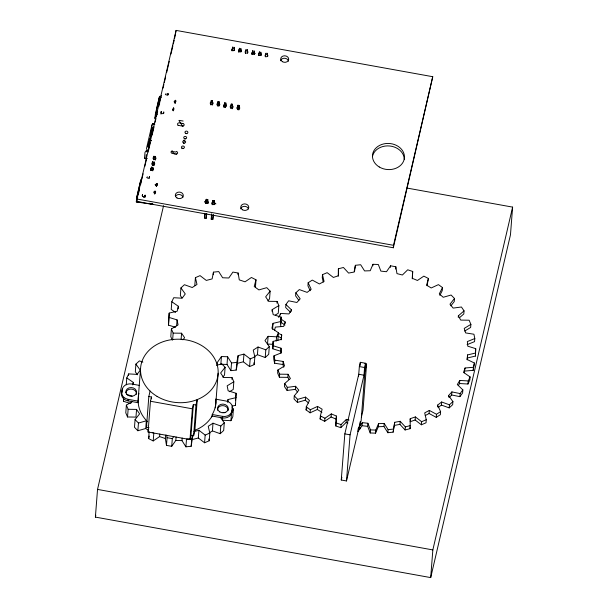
<?xml version="1.0" encoding="UTF-8"?>
<svg xmlns="http://www.w3.org/2000/svg" width="608" height="608" viewBox="0 0 608 608"><rect width="100%" height="100%" fill="white"/><g stroke="black" fill="none" stroke-linecap="round" stroke-linejoin="round"><path stroke-width="0.91" d="M130.568 403.499L123.485 401.31L123.538 397.822M152.745 170.863L152.806 167.162L152.578 170.59M154.006 165.46L154.06 161.751L153.839 165.178M155.26 160.048L155.321 156.347L155.101 159.767M175.59 327.317L168.515 325.128L169.176 313.082L177.202 311.19L178.349 306.265L171.813 301.743L173.698 297.715L182.119 298.209L185.265 293.953L180.948 287.926L184.422 284.711L192.227 287.523L196.992 284.453L195.411 277.643L200.055 275.629L206.294 280.425L212.116 278.912L213.454 272.141L218.713 271.571L222.642 277.772L228.806 278L232.91 272.08L238.146 273.03L239.278 279.885L245.047 281.816L251.423 277.476L256.006 279.817L255.413 287.508M168.515 325.128L169.176 313.082M231.884 406.174L235.456 405.331L235.478 403.59M235.456 405.331L236.117 393.285L228.152 390.815L227.156 385.814L233.822 381.771L232.058 377.614L223.63 377.492L220.613 373.023L225.12 367.308L221.745 363.85L216.486 365.347M280.942 353.119L280.774 351.272L272.81 348.81L273.114 341.369L281.147 339.477L281.702 334.902L278.434 333.328M272.81 348.81L273.114 341.369M280.676 326.58L281.139 317.102L273.174 314.632L272.179 309.632L278.852 305.588L277.088 301.424L268.66 301.31L265.643 296.841L270.142 291.126L266.768 287.668L258.886 289.917L254.212 286.505L256.006 279.817M467.157 359.799L467.385 357.975L475.41 356.083L475.714 348.65L467.757 346.18L467.332 341.567L474.795 338.557L473.936 334.233L465.614 332.918L464.216 328.411L470.888 324.368L469.125 320.211L460.697 320.089L458.371 315.826L464.048 310.87L461.434 307.002L453.158 308.089L449.981 304.198L454.48 298.482L451.106 295.024L443.224 297.274L439.288 293.869L442.48 287.569L438.436 284.628L431.201 287.972L426.618 285.16L428.412 278.472L423.829 276.131L417.453 280.47L412.368 278.342L412.703 271.464L407.717 269.792L402.397 274.998L396.963 273.615L395.831 266.752L390.594 265.802L386.483 271.723L380.874 271.115L378.305 264.488L372.97 264.29L370.211 270.735L364.58 270.932L360.658 264.731L355.399 265.301L354.054 272.072L348.589 273.068L343.429 267.482L338.398 268.797L338.238 276.176M475.41 356.083L475.714 348.65M142.508 196.164L142.546 194.537C140.516 196.696 146.399 197.813 144.727 195.799M161.166 113.027L161.204 111.401L161.029 114.16M207.609 203.042L207.776 199.53L206.211 199.318L205.914 201.62M214.267 204.242L214.426 200.731L212.861 200.518L212.663 202.054M207.313 203.558L207.776 199.53M213.963 204.759L214.426 200.731M349.083 420.067L346.37 419.376L346.134 422.454L340.807 427.66L335.821 425.988L336.399 416.039L331.314 413.904L324.938 418.251L324.695 421.321L320.112 418.98L320.348 415.902L322.141 409.214L317.566 406.402L310.323 409.754L310.088 412.824L317.323 409.48L321.906 412.292M335.821 425.988L336.399 416.039M412.254 278.836L412.467 274.535M212.367 203.528L212.428 203.004L212.374 203.771M212.359 104.325L212.549 100.639L211.31 100.434L211.174 101.369L212.397 101.756L212.177 105.222M219.017 105.526L219.199 101.84L217.968 101.635L217.831 102.57L219.047 102.957L218.834 106.423M225.667 106.727L225.857 103.041L224.626 102.836L224.086 107.327L224.626 102.836M232.324 107.928L232.514 104.242L231.276 104.036L231.139 104.971L232.355 105.359L232.142 108.824M238.974 109.128L239.164 105.442L237.933 105.237L237.789 106.172L239.012 106.56L238.8 110.025M159.433 98.496L159.554 96.277L157.464 105.146L159.684 103.884M206.743 213.416L206.12 218.386L204.6 218.112L204.85 213.575M213.4 214.616L212.77 219.587L211.25 219.313L211.554 213.864M225.492 107.624L225.857 103.041M205.033 214.1L204.6 218.112M211.751 214.366L211.25 219.313M154.827 193.929L155.017 191.087L154.5 193.884M156.613 186.261L156.803 183.426L156.286 186.223M173.478 110.793L173.675 107.958L173.151 110.747M175.264 103.124L175.454 100.29L174.846 103.064M140.57 182.818L140.752 180.302L136.671 197.615L136.321 201.947L153.163 204.394L150.67 203.444M151.468 134.345L151.65 131.898M159.281 98.846L159.41 97.166L161.204 97.516M407.071 188.077L512.612 207.115L510.469 234.802L430.7 577.6L95.388 517.104L97.531 489.417L163.544 205.755M138.936 393.3A38.859 31.707 4.4 0 0 138.343 401.181L138.221 402.716L128.022 400.877A8.003 6.536 4.4 0 1 121.653 393.072L122.368 388.976A8.003 6.536 4.4 0 1 131.716 384.005L139.126 385.343M136.663 201.461L136.853 198.998L393.513 245.305L393.323 247.768L136.663 201.461L137.735 196.855M121.653 393.072L122.368 388.976M123.485 401.31L123.751 397.89M126.259 384.765L126.783 377.925L128.676 373.897L137.096 374.391L140.243 370.135L135.918 364.108L139.399 360.894L142.865 362.14M128.539 375.607L128.676 373.897M126.373 405.133L125.78 412.824L127.536 416.982L135.972 417.096L136.564 409.404L128.136 409.29L126.373 405.133L132.301 401.538M128.022 400.877L128.144 399.342A8.003 6.536 4.4 0 1 121.775 391.537M127.536 416.982L128.136 409.29M149.386 145.586L149.036 146.482M131.518 402.922L131.647 401.212M133.19 384.157L133.327 382.447L126.783 377.925M135.918 364.108L135.326 371.8L137.484 374.809M136.564 409.404L139.582 413.881L135.075 419.596L134.482 427.28L137.856 430.745L145.738 428.496L148.405 430.441M138.335 397.229L140.562 368.608M137.856 430.745L138.457 423.054L135.075 419.596M393.323 247.768L432.744 76.707L176.092 30.4L174.61 38.388M145.738 428.496L146.33 420.804L138.457 423.054M149.066 427.743L146.452 427.272L148.831 396.515L150.092 391.073M190.98 435.305L193.602 435.784L195.981 405.019L193.367 404.548L190.98 435.305L189.992 439.569L148.078 432.007L150.457 401.25L151.453 396.986L148.831 396.515M151.308 398.856L151.453 396.986M159.775 434.028L159.577 436.59L153.201 440.937L148.618 438.588L149.15 431.756M153.201 440.937L153.801 433.246L152.266 432.463M171.813 301.743L171.213 309.434L175.575 312.444M169.108 317.437L177.072 319.899L178.068 324.9L171.395 328.951L170.802 336.642L172.208 339.963M172.626 339.948L173.158 333.108L171.395 328.951M176.092 436.992L175.826 440.412L171.714 446.325L166.478 445.383L165.346 438.52L165.612 435.1M166.478 445.383L167.071 437.692L166.645 435.123M176.609 325.88L177.072 319.899M178.152 308.826L178.349 306.265M180.948 287.926L180.348 295.61L181.974 297.874M171.714 446.325L172.315 438.634L173.85 436.422M181.123 339.203L181.587 333.222L173.158 333.108M192.842 435.222L191.17 446.264L185.911 446.834L181.99 440.633L182.187 438.072M194.811 285.334L195.411 277.643M185.911 446.834L186.504 439.143L191.771 438.581L192.44 435.191M205.527 203.574L206.211 199.318M205.717 202.327L205.793 201.947L205.732 202.388M189.992 439.569L192.371 408.812L193.367 404.548M191.17 446.264L191.771 438.581M212.184 204.774L212.861 200.518M193.602 435.784L194.872 430.342L197.25 399.585L195.981 405.019M212.45 203.148L212.504 202.715L212.397 203.376M220.491 417.521L224.276 422.796L220.795 426.01L212.998 423.198L208.225 426.269L209.813 433.078L209.22 440.77L204.569 442.776L198.33 437.98L198.922 430.289L193.937 431.589M213.256 274.702L213.454 272.141M204.569 442.776L205.162 435.092L198.922 430.289M212.139 416.054L212.253 414.512A38.859 31.707 4.4 0 0 215.825 399.182L226.016 401.022A8.003 6.536 4.4 0 1 232.393 408.827L231.678 412.923A8.003 6.536 4.4 0 1 222.33 417.894L212.139 416.054L211.652 416.852M217.14 365.02L217.337 362.452L221.441 356.539L227.605 356.759L231.526 362.961L230.934 370.652L236.193 370.082L237.538 363.31L238.131 355.627L243.952 354.107L250.184 358.91L249.592 366.594L254.243 364.58L254.836 356.896L253.247 350.079L258.02 347.016L265.825 349.828L269.298 346.613L264.974 340.586L268.128 336.33L276.549 336.824L278.434 332.789L271.898 328.274L273.045 323.35L281.071 321.457M209.22 432.934L212.405 430.89L212.998 423.198M215.779 399.76L215.825 399.182M215.825 403.134L218.135 373.175M221.441 356.539L220.848 364.23L227.012 364.45L230.934 370.652M225.12 367.308L224.527 374.999L222.832 377.142M212.405 430.89L220.202 433.702L220.795 426.01M222.33 417.894L222.452 416.351A8.003 6.536 4.4 0 0 231.792 411.38L232.393 408.827M222.703 417.643L222.505 420.204L230.926 420.698L232.818 416.662L233.411 408.979L231.96 407.968M227.012 364.45L227.605 356.759M224.276 422.796L223.683 430.487L220.202 433.702M227.818 402.093L228.015 399.532L236.048 397.64M238.017 274.732L238.146 273.03M231.929 379.316L232.058 377.614M233.822 381.771L233.229 389.462L229.52 391.712M230.926 420.698L231.526 413.007L233.411 408.979M231.678 412.923L231.792 411.38M236.193 370.082L236.793 362.398L238.131 355.627M235.585 400.117L236.117 393.285M249.592 366.594L243.352 361.798L243.952 354.107M254.243 356.752L257.427 354.7L258.02 347.016M270.142 291.126L269.549 298.817L267.862 300.96M257.427 354.7L265.225 357.519L265.825 349.828M268.128 336.33L267.528 344.022L273.144 344.348M269.298 346.613L268.706 354.304L265.225 357.519M272.05 311.342L272.179 309.632M272.582 329.331L273.045 323.35M276.952 303.134L277.088 301.424M273.045 345.732L281.01 348.194L281.436 352.807L273.972 355.824L273.729 358.895L274.596 363.219L282.918 364.534L283.754 367.24M278.852 305.588L278.251 313.28L275.287 315.073M276.222 341.096L276.549 336.824M274.596 363.219L274.831 360.149L273.972 355.824M277.841 340.48L278.434 332.789M280.44 314.974L280.562 313.439L288.982 313.926L291.43 309.837L285.92 304.479L288.64 300.8L296.879 302.48L300.17 298.817L295.845 292.79L299.326 289.575L307.131 292.387L311.167 289.271L308.165 282.75L312.292 280.098L319.42 283.959L324.079 281.481L322.491 274.672L327.142 272.658L333.382 277.453L338.527 275.69L338.398 268.797M280.607 323.935L281.139 317.102M274.831 360.149L283.153 361.456L284.544 365.963L277.879 370.006L277.643 373.084L279.399 377.249L287.835 377.363L288.99 379.491M281.238 339.811L281.702 334.902M280.774 351.272L281.01 348.194M279.399 377.249L279.642 374.171L277.879 370.006M285.92 304.479L285.676 307.557L290.578 312.314M285.091 323.524L285.213 321.989L280.858 318.972M282.918 364.534L283.153 361.456M279.642 374.171L288.07 374.285L290.388 378.548L284.719 383.504L284.483 386.582L287.09 390.45L295.366 389.363L297.487 391.962M291.316 311.372L291.43 309.837M287.835 377.363L288.07 374.285M287.09 390.45L287.326 387.372L284.719 383.504M295.845 292.79L295.61 295.86L298.855 300.382M287.326 387.372L295.61 386.285L298.786 390.184L294.287 395.892L294.044 398.97L297.426 402.428L305.3 400.178L308.583 403.013M295.366 389.363L295.61 386.285M297.426 402.428L297.662 399.357L294.287 395.892M308.165 282.75L307.929 285.828L310.179 290.715M305.3 400.178L305.543 397.108L297.662 399.357M310.088 412.824L306.044 409.883L306.28 406.805L309.48 400.505L305.543 397.108M322.491 274.672L322.255 277.75L323.251 282.006M317.323 409.48L317.566 406.402M324.695 421.321L331.071 416.982L331.314 413.904M340.807 427.66L341.05 424.589L346.37 419.376M355.399 265.301L354.487 271.761M341.263 480.008L344.835 433.876L358.75 374.262L363.987 375.212L350.071 434.819L346.499 480.958L341.263 480.008L341.901 477.272M358.606 376.147L359.343 366.571L360.339 362.315L365.575 363.265L361.076 421.359M360.073 365.735L360.339 362.315M359.951 427.333L359.822 429.035L360.217 427.333M360.088 425.623L360.415 421.352L346.499 480.958M363.987 375.212L364.587 367.521L365.575 363.265M372.856 265.833L372.97 264.29M364.853 363.683L366.594 364.002L363.022 410.142L361.41 417.088M362.277 422.659L358.173 428.572L357.937 431.65L362.041 425.729L362.277 422.659L367.893 423.259L370.462 429.894L370.219 432.964L375.554 433.162L378.32 426.717L378.556 423.639L384.18 423.442L388.102 429.643L387.866 432.721L393.133 432.151L394.706 422.309L400.178 421.306L405.331 426.892L405.095 429.97L410.126 428.655L410.24 418.684L415.386 416.921L421.618 421.716L421.382 424.794L426.033 422.78L426.269 419.71L424.68 412.893L429.347 410.415L436.476 414.284L440.602 411.624L437.6 405.11L441.636 401.994L449.441 404.806L452.914 401.592L448.59 395.557L451.888 391.902L460.127 393.574L462.848 389.895L457.33 384.545L459.777 380.448L468.206 380.942L470.09 376.914L463.547 372.392L465.074 367.992L473.434 367.278L474.422 363.022L467.058 359.472L467.62 354.897L475.654 353.005M370.219 432.964L367.658 426.337L367.893 423.259M375.554 433.162L375.79 430.084L378.556 423.639M390.473 267.345L390.594 265.802M395.648 269.055L395.831 266.752M387.866 432.721L383.944 426.52L384.18 423.442M393.133 432.151L394.706 422.309M405.095 429.97L399.935 424.384L400.178 421.306M412.528 273.767L412.703 271.464M410.119 420.227L410.24 418.684M421.382 424.794L415.142 419.999L415.386 416.921M428.412 278.472L427.052 285.73M425.22 415.56L429.104 413.493L429.347 410.415M442.48 287.569L442.244 290.647L439.85 295.374M429.104 413.493L436.232 417.354L436.476 414.284M437.479 406.646L437.6 405.11M440.602 411.624L440.359 414.702L436.232 417.354M438.034 407.664L441.4 405.065L441.636 401.994M430.7 577.6L432.843 549.921L512.612 207.115M454.48 298.482L454.244 301.56L450.862 305.847M448.476 397.1L448.59 395.557M441.4 405.065L449.198 407.884L449.441 404.806M449.449 397.419L451.645 394.972L451.888 391.902M458.257 317.368L458.371 315.826M452.914 401.592L452.679 404.662L449.198 407.884M464.048 310.87L463.805 313.948L459.557 317.665M458.318 385.571L459.542 383.526L459.777 380.448M451.645 394.972L459.884 396.652L460.127 393.574M462.848 389.895L462.612 392.973L459.884 396.652M464.231 372.826L465.074 367.992M467.385 357.975L467.62 354.897M470.888 324.368L470.645 327.446L464.717 331.041M459.542 383.526L467.962 384.013L468.206 380.942M470.09 376.914L469.847 379.985L467.962 384.013M474.795 338.557L474.559 341.628L467.096 344.645M464.839 371.062L473.191 370.356L473.434 367.278M474.422 363.022L473.191 370.356M136.481 200.914L136.777 197.372L140.896 179.413M155.131 117.777L157.457 105.169L158.445 106.461M146.27 154.523L145.89 158.924L144.514 158.202L145.016 152.304L146.657 150.123L148.519 150.465L146.657 150.123L146.505 151.886M206.12 218.386L206.53 213.872M212.77 219.587L213.188 215.072M151.141 170.574L151.476 166.919L151.05 170.308M152.395 165.171L152.737 161.515L152.312 164.905M153.657 159.76L153.991 156.104L153.573 159.494M149.294 177.528L149.408 176.51C150.944 179.854 144.643 177.551 147.425 176.867M167.952 94.392L168.059 93.381L167.8 95.03M210.778 104.926L211.31 100.434M217.436 106.126L217.968 101.635M230.744 108.528L231.276 104.036M237.401 109.729L237.933 105.237L238.062 107.114M163.666 112.807L163.772 111.91L163.544 113.46M212.397 101.756L212.549 100.639M219.047 102.957L219.199 101.84M232.355 105.359L232.514 104.242M239.012 106.56L239.164 105.442M154.561 193.709L155.017 191.087M156.347 186.048L156.803 183.426M173.212 110.572L173.675 107.958M174.998 102.912L175.454 100.29M156.948 185.318C158.331 182.461 154.554 184.072 155.975 185.721C157.122 186.504 157.996 183.548 156.454 183.874M245.366 53.177L246.118 49.491L245.358 53.139M265.324 56.78L266.084 53.094L265.316 56.734M157.457 105.169L155.321 114.479L154.972 118.811L155.405 116.972M136.694 200.002L176.092 30.4M138.168 195.008L139.452 189.483M140.524 184.878L141.383 181.192M141.808 179.352L143.093 173.82M144.81 166.448L146.741 158.156M148.458 150.792L150.389 142.5M152.099 135.128L154.029 126.836M155.101 122.231L155.96 118.545M156.385 116.698L157.677 111.173M158.749 106.567L161.318 95.509M163.035 88.137L163.894 84.451M164.32 82.612L165.604 77.087M166.683 72.474L169.252 61.423M170.97 54.051L172.9 45.76M173.326 43.913L174.184 40.234M95.388 517.104L95.813 515.257M132.749 384.91L133.327 382.447M146.452 427.272L146.87 425.463M148.078 432.007L148.671 429.453M227.445 401.994L228.015 399.532M274.542 330.509L275.333 327.096L283.685 326.39L285.213 321.989M393.513 245.305L432.744 76.707M364.982 370.956L366.594 364.002M137.18 198.269L136.321 201.947L142.667 202.502M372.544 156.142L372.552 156.112A16.013 13.064 4.4 0 1 389.698 145.988A16.013 13.064 4.4 0 1 404.259 159.266M148.078 146.384L148.93 142.789M151.065 133.783L151.498 131.982M157.464 105.146L159.41 97.166M148.618 438.588L149.287 436.08M320.112 418.98L320.788 416.472M278.677 317.467L280.562 313.439M306.044 409.883L306.842 408.302M154.728 124.138L152.775 123.834L151.939 125.035L146.429 148.74L150.472 137.59L152.813 127.209L148.2 147.037L150.472 137.59L151.939 125.035L152.904 123.796L154.728 124.078M182.917 339.842L184.604 337.698L181.587 333.222M143.556 197.395L144.886 196.597L145.122 195.046L145.031 197.395M149.188 178.167L149.287 177.27M250.184 358.91L254.836 356.896M205.162 435.092L209.813 433.078M421.618 421.716L426.269 419.71M410.005 421.762L415.142 419.999M237.538 363.31L243.352 361.798M192.516 439.5L198.33 437.98M405.331 426.892L410.362 425.585M394.47 425.38L399.935 424.384M231.526 362.961L236.793 362.398M388.102 429.643L393.368 429.081M161.599 112.351C159.045 113.582 165.543 114.456 163.309 112.647M378.32 426.717L383.944 426.52M154.409 193.488C158.665 190.319 150.769 191.284 154.964 193.557M370.462 429.894L375.79 430.084M175.826 440.412L181.99 440.633M223.098 412.513L224.975 412.627M144.514 158.202L147.235 158.452M362.041 425.729L367.658 426.337M166.075 93.731C163.187 94.658 169.738 96.026 167.717 94.027M174.906 102.699C178.82 99.036 171.144 101.194 175.484 102.836M183.137 121.022L178.919 120.376L182.56 126.206M155.428 114.236L157.244 114.532M175.955 152.053L171.608 151.346L175.066 154.075M214.077 203.52L215.924 203.847M253.422 53.071L255.314 53.413M152.775 123.834L154.637 124.176M150.457 401.25L192.371 408.812M128.144 399.342L138.343 401.181M212.253 414.512L222.452 416.351M167.071 437.692L172.315 438.634M97.531 489.417L432.843 549.921M359.343 366.571L364.587 367.521M344.835 433.876L350.071 434.819M204.896 201.765L208.552 202.502M148.481 150.526L146.657 150.123L148.2 152M346.134 422.454L347.943 422.917M149.705 203.376L153.163 204.394L149.72 203.254M212.732 201.613L214.1 202.031M206.074 200.412L207.442 200.83M126.738 394.44L132.05 396.089M224.481 103.77L225.705 104.158M336.057 422.917L341.05 424.589M159.577 436.59L165.346 438.52M156.644 185.501L155.048 184.665M204.866 201.902L208.392 203.186M331.071 416.982L336.156 419.11M277.377 336.011L281.466 337.98M320.348 415.902L324.938 418.251M280.615 322.05L284.977 325.06M306.28 406.805L310.323 409.754M146.33 420.804L147.668 421.777M253.848 362.877L254.243 364.58M208.825 439.067L209.22 440.77M152.046 134.17L151.711 131.085L152.023 134.482M267.664 56.612L267.444 53.238L267.535 56.612M261.007 55.412L260.786 52.045L260.885 55.412M254.357 54.211L254.136 50.844L254.228 54.211M247.699 53.01L247.479 49.643L247.578 53.01M241.049 51.809L240.829 48.442L240.92 51.817M234.392 50.608L234.171 47.242L234.262 50.616M410.096 426.938L410.126 428.655M215.779 402.808A38.859 31.707 4.4 0 1 215.262 407.877M212.602 415.218A38.859 31.707 4.4 0 1 194.872 430.342M146.718 420.842A38.859 31.707 4.4 0 1 138.335 397.556M232.074 407.276A8.003 6.536 4.4 0 1 232.271 410.37M122.246 390.518A8.003 6.536 4.4 0 1 122.413 389.948M125.81 392.89A5.335 4.355 4.4 0 1 131.875 389.15A5.335 4.355 4.4 0 1 136.359 394.394M217.497 410.256A5.335 4.355 4.4 0 1 222.817 405.627A5.335 4.355 4.4 0 1 228.114 410.552M280.592 60.777A4.005 3.268 4.4 0 1 284.658 58.254A4.005 3.268 4.4 0 1 288.481 61.203M240.669 208.871A4.005 3.268 4.4 0 1 244.522 206.348A4.005 3.268 4.4 0 1 248.482 208.97M175.431 196.414A4.005 3.268 4.4 0 1 179.451 194.552A4.005 3.268 4.4 0 1 182.993 197.152M213.659 201.978A1.596 1.307 4.4 0 1 214.677 204.03A1.596 1.307 4.4 0 1 211.994 203.885A1.596 1.307 4.4 0 1 213.172 201.947M207.009 200.777A1.596 1.307 4.4 0 1 208.05 202.798A1.596 1.307 4.4 0 1 205.398 202.768A1.596 1.307 4.4 0 1 206.363 200.769M206.971 203.27A1.596 1.307 4.4 0 1 207.26 203.376M233.822 48.648A1.36 1.11 4.4 0 1 234.194 50.358A1.36 1.11 4.4 0 1 232.081 50.236A1.36 1.11 4.4 0 1 232.613 48.572M240.479 49.848A1.36 1.11 4.4 0 1 240.852 51.558A1.36 1.11 4.4 0 1 238.731 51.437A1.36 1.11 4.4 0 1 239.263 49.772M247.129 51.042A1.36 1.11 4.4 0 1 247.502 52.759A1.36 1.11 4.4 0 1 245.389 52.638A1.36 1.11 4.4 0 1 245.921 50.973M253.787 52.242A1.36 1.11 4.4 0 1 254.159 53.96A1.36 1.11 4.4 0 1 252.039 53.838A1.36 1.11 4.4 0 1 252.571 52.174M260.558 53.512A1.36 1.11 4.4 0 1 260.718 55.244A1.36 1.11 4.4 0 1 258.62 54.94A1.36 1.11 4.4 0 1 259.358 53.337M267.216 54.712A1.36 1.11 4.4 0 1 267.368 56.445A1.36 1.11 4.4 0 1 265.27 56.141A1.36 1.11 4.4 0 1 266.008 54.538M154.774 157.084A1.467 1.201 4.4 0 1 155.732 158.939A1.467 1.201 4.4 0 1 153.3 158.908A1.467 1.201 4.4 0 1 154.181 157.077M153.71 159.608A1.467 1.201 4.4 0 1 154.136 159.524M153.512 162.496A1.467 1.201 4.4 0 1 154.47 164.35A1.467 1.201 4.4 0 1 152.038 164.32A1.467 1.201 4.4 0 1 152.92 162.488M152.319 165.072A1.467 1.201 4.4 0 1 152.882 164.928M153.474 164.988A1.467 1.201 4.4 0 1 153.756 165.095M152.258 167.899A1.467 1.201 4.4 0 1 153.216 169.754A1.467 1.201 4.4 0 1 150.784 169.731A1.467 1.201 4.4 0 1 151.666 167.899M150.936 170.544A1.467 1.201 4.4 0 1 151.772 170.339M152.357 170.445A1.467 1.201 4.4 0 1 152.631 170.567M225.264 104.439A1.467 1.201 4.4 0 1 226.222 106.294A1.467 1.201 4.4 0 1 223.79 106.263A1.467 1.201 4.4 0 1 224.671 104.432M218.614 103.238A1.467 1.201 4.4 0 1 219.572 105.093A1.467 1.201 4.4 0 1 217.132 105.062A1.467 1.201 4.4 0 1 218.021 103.231M231.922 105.632A1.467 1.201 4.4 0 1 232.879 107.487A1.467 1.201 4.4 0 1 230.44 107.464A1.467 1.201 4.4 0 1 231.329 105.632M238.572 106.833A1.467 1.201 4.4 0 1 239.529 108.688A1.467 1.201 4.4 0 1 237.097 108.665A1.467 1.201 4.4 0 1 237.979 106.826M211.956 102.038A1.467 1.201 4.4 0 1 212.944 103.854A1.467 1.201 4.4 0 1 210.543 103.922A1.467 1.201 4.4 0 1 211.219 102.053M181.906 148.671A1.467 1.201 4.4 0 1 183.472 148.633M183.54 143.192A1.467 1.201 4.4 0 1 184.277 143.176M184.574 141.223A1.467 1.201 4.4 0 1 183.54 140.197M184.536 138.936A1.467 1.201 4.4 0 1 185.265 138.913M185.774 133.616A1.467 1.201 4.4 0 1 186.937 133.73M176.343 151.491A1.604 1.307 4.4 0 1 177.612 153.056A1.604 1.307 4.4 0 1 175.742 154.052L172.338 153.436A1.604 1.307 4.4 0 1 172.436 150.852M176.145 153.953A1.604 1.307 4.4 0 1 176.616 154.105M177.984 125.575A1.604 1.307 4.4 0 1 178.425 125.392M182.658 125.978A1.604 1.307 4.4 0 1 183.13 126.13M172.634 109.835C174.671 112.123 173.713 105.161 172.642 109.782M232.811 47.09L232.058 50.776L232.811 47.09M239.468 48.29L238.708 51.976L239.468 48.29M252.776 50.692L252.016 54.378L252.776 50.692M259.426 51.893L258.674 55.579L259.426 51.893M182.848 123.515L179.444 122.9A1.604 1.307 4.4 0 0 177.574 123.895A1.604 1.307 4.4 0 0 178.851 125.461L182.256 126.069A1.604 1.307 4.4 0 0 184.125 125.081A1.604 1.307 4.4 0 0 182.848 123.515M151.529 140.676L149.758 140.357L151.521 140.737M157.046 396.37A38.859 31.707 4.4 0 0 218.014 374.756A38.859 31.707 4.4 0 0 162.974 341.757A38.859 31.707 4.4 0 0 157.046 396.37M128.136 395.375A5.335 4.355 4.4 0 0 136.542 392.472A5.335 4.355 4.4 0 0 129.033 387.881A5.335 4.355 4.4 0 0 128.136 395.375M219.822 411.92A5.335 4.355 4.4 0 0 228.236 409.009A5.335 4.355 4.4 0 0 220.719 404.426A5.335 4.355 4.4 0 0 219.822 411.92M379.263 166.987A16.013 13.064 4.4 0 0 404.388 158.088A16.013 13.064 4.4 0 0 381.718 144.484A16.013 13.064 4.4 0 0 379.263 166.987M282.431 61.689A4.005 3.268 4.4 0 0 288.694 59.432A4.005 3.268 4.4 0 0 283.001 56.058A4.005 3.268 4.4 0 0 282.431 61.689M242.508 209.79A4.005 3.268 4.4 0 0 248.771 207.526A4.005 3.268 4.4 0 0 243.078 204.159A4.005 3.268 4.4 0 0 242.508 209.79M177.012 197.972A4.005 3.268 4.4 0 0 183.282 195.715A4.005 3.268 4.4 0 0 177.582 192.341A4.005 3.268 4.4 0 0 177.012 197.972M182.119 148.17A1.467 1.201 4.4 0 0 184.422 147.341A1.467 1.201 4.4 0 0 182.332 146.11A1.467 1.201 4.4 0 0 182.119 148.17M183.358 142.85A1.467 1.201 4.4 0 0 185.66 142.021A1.467 1.201 4.4 0 0 183.57 140.782A1.467 1.201 4.4 0 0 183.358 142.85M184.353 138.586A1.467 1.201 4.4 0 0 186.648 137.758A1.467 1.201 4.4 0 0 184.558 136.526A1.467 1.201 4.4 0 0 184.353 138.586M185.592 133.266A1.467 1.201 4.4 0 0 187.887 132.438A1.467 1.201 4.4 0 0 185.797 131.199A1.467 1.201 4.4 0 0 185.592 133.266"/></g></svg>
